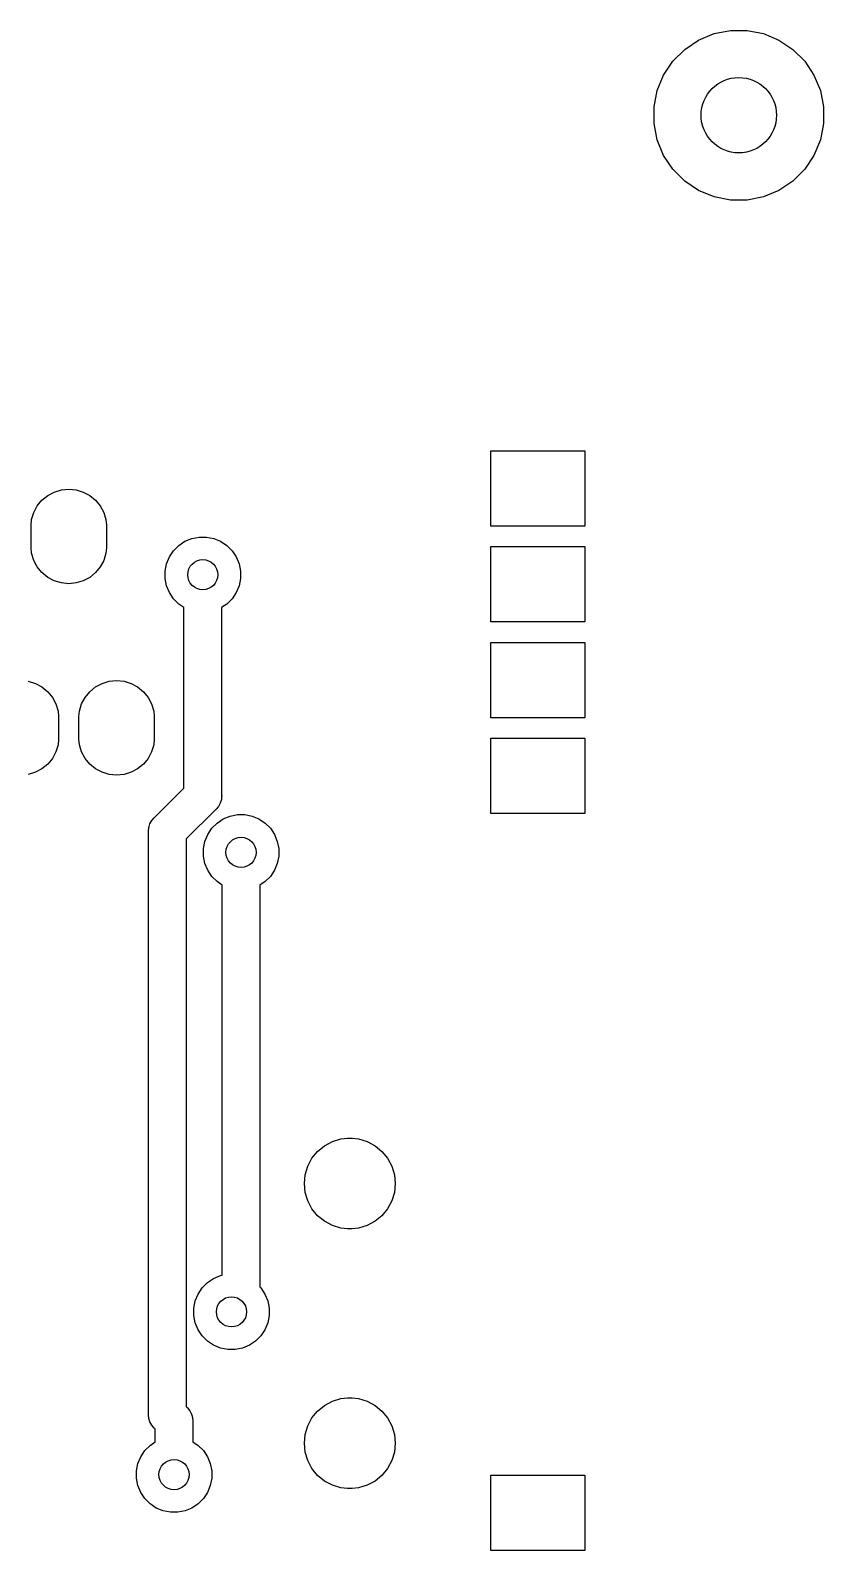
# Model space of a CAD drawing. Extents: x 80 to 139.2, y -92.2 to -19.8.
# Drawn here: x 118.11 to 139.16, y -60.44 to -20.1 of the extents above; entities that cross this region are included whole.
import ezdxf

# ---------------------------------------------------------------- set-up
doc = ezdxf.new("R2010")
doc.units = 0
doc.header["$MEASUREMENT"] = 0
doc.layers.add('BLACK', color=7, linetype='CONTINUOUS')

msp = doc.modelspace()

# ---------------------------------------------------------------- linework, layer by layer
at = {"layer": 'BLACK', "linetype": 'CONTINUOUS'}
for p, q in [((136.25, -20.1885), (136.684, -20.102)), ((136.684, -20.102), (137.128, -20.102)), ((137.128, -20.102), (137.562, -20.1885)), ((135.472, -20.6043), (135.84, -20.3581)), ((135.84, -20.3581), (136.25, -20.1885)), ((137.562, -20.1885), (137.972, -20.3581)), ((137.972, -20.3581), (138.34, -20.6043)), ((134.912, -21.2862), (135.158, -20.9177)), ((135.158, -20.9177), (135.472, -20.6043)), ((138.34, -20.6043), (138.654, -20.9177)), ((138.654, -20.9177), (138.9, -21.2862)), ((134.742, -21.6957), (134.912, -21.2862)), ((138.9, -21.2862), (139.07, -21.6957)), ((134.656, -22.1304), (134.742, -21.6957)), ((139.07, -21.6957), (139.156, -22.1304)), ((134.656, -22.5736), (134.656, -22.1304)), ((139.156, -22.1304), (139.156, -22.5736)), ((134.742, -23.0083), (134.656, -22.5736)), ((139.156, -22.5736), (139.07, -23.0083)), ((134.912, -23.4178), (134.742, -23.0083)), ((139.07, -23.0083), (138.9, -23.4178)), ((135.158, -23.7863), (134.912, -23.4178)), ((135.472, -24.0997), (135.158, -23.7863)), ((138.654, -23.7863), (138.34, -24.0997)), ((138.9, -23.4178), (138.654, -23.7863)), ((135.84, -24.3459), (135.472, -24.0997)), ((138.34, -24.0997), (137.972, -24.3459)), ((136.25, -24.5155), (135.84, -24.3459)), ((136.684, -24.602), (136.25, -24.5155)), ((137.128, -24.602), (136.684, -24.602)), ((137.562, -24.5155), (137.128, -24.602)), ((137.972, -24.3459), (137.562, -24.5155)), ((130.322, -33.258), (130.322, -31.258)), ((130.322, -31.258), (132.822, -31.258)), ((132.822, -31.258), (132.822, -33.258)), ((118.291, -32.7197), (118.415, -32.5675)), ((118.415, -32.5675), (118.568, -32.4425)), ((118.568, -32.4425), (118.741, -32.3497)), ((118.741, -32.3497), (118.93, -32.2925)), ((118.93, -32.2925), (119.126, -32.2732)), ((119.126, -32.2732), (119.322, -32.2925)), ((119.322, -32.2925), (119.511, -32.3497)), ((119.511, -32.3497), (119.684, -32.4425)), ((119.684, -32.4425), (119.837, -32.5675)), ((119.837, -32.5675), (119.961, -32.7197)), ((118.14, -33.082), (118.198, -32.8935)), ((118.198, -32.8935), (118.291, -32.7197)), ((119.961, -32.7197), (120.054, -32.8935)), ((120.054, -32.8935), (120.112, -33.082)), ((118.126, -33.2289), (118.14, -33.082)), ((118.126, -33.8271), (118.126, -33.2289)), ((120.112, -33.082), (120.126, -33.2289)), ((120.126, -33.2289), (120.126, -33.8271)), ((132.822, -33.258), (130.322, -33.258)), ((118.14, -33.974), (118.126, -33.8271)), ((120.126, -33.8271), (120.112, -33.974)), ((121.905, -33.9065), (122.045, -33.7672)), ((122.045, -33.7672), (122.208, -33.6578)), ((122.208, -33.6578), (122.39, -33.5824)), ((122.39, -33.5824), (122.584, -33.544)), ((122.584, -33.544), (122.78, -33.544)), ((122.78, -33.544), (122.974, -33.5824)), ((122.974, -33.5824), (123.156, -33.6578)), ((123.156, -33.6578), (123.319, -33.7672)), ((123.319, -33.7672), (123.459, -33.9065)), ((130.322, -35.798), (130.322, -33.798)), ((130.322, -33.798), (132.822, -33.798)), ((132.822, -33.798), (132.822, -35.798)), ((118.198, -34.1625), (118.14, -33.974)), ((118.291, -34.3363), (118.198, -34.1625)), ((120.054, -34.1625), (119.961, -34.3363)), ((120.112, -33.974), (120.054, -34.1625)), ((121.682, -34.4455), (121.72, -34.2523)), ((121.72, -34.2523), (121.796, -34.0703)), ((121.796, -34.0703), (121.905, -33.9065)), ((123.459, -33.9065), (123.568, -34.0703)), ((123.568, -34.0703), (123.644, -34.2523)), ((123.644, -34.2523), (123.682, -34.4455)), ((118.415, -34.4885), (118.291, -34.3363)), ((118.568, -34.6135), (118.415, -34.4885)), ((118.741, -34.7063), (118.568, -34.6135)), ((119.684, -34.6135), (119.511, -34.7063)), ((119.837, -34.4885), (119.684, -34.6135)), ((119.961, -34.3363), (119.837, -34.4885)), ((121.682, -34.6425), (121.682, -34.4455)), ((121.72, -34.8357), (121.682, -34.6425)), ((123.682, -34.6425), (123.644, -34.8357)), ((123.682, -34.4455), (123.682, -34.6425)), ((118.93, -34.7635), (118.741, -34.7063)), ((119.126, -34.7828), (118.93, -34.7635)), ((119.322, -34.7635), (119.126, -34.7828)), ((119.511, -34.7063), (119.322, -34.7635)), ((121.796, -35.0177), (121.72, -34.8357)), ((121.905, -35.1815), (121.796, -35.0177)), ((123.568, -35.0177), (123.459, -35.1815)), ((123.644, -34.8357), (123.568, -35.0177)), ((122.045, -35.3208), (121.905, -35.1815)), ((122.182, -35.4126), (122.045, -35.3208)), ((122.182, -40.2029), (122.182, -35.4126)), ((123.319, -35.3208), (123.182, -35.4126)), ((123.182, -35.4126), (123.182, -40.3854)), ((123.459, -35.1815), (123.319, -35.3208)), ((132.822, -35.798), (130.322, -35.798)), ((130.322, -38.338), (130.322, -36.338)), ((130.322, -36.338), (132.822, -36.338)), ((132.822, -36.338), (132.822, -38.338)), ((118.052, -37.3725), (118.241, -37.4297)), ((118.241, -37.4297), (118.414, -37.5225)), ((119.838, -37.5225), (120.011, -37.4297)), ((120.011, -37.4297), (120.2, -37.3725)), ((120.2, -37.3725), (120.396, -37.3532)), ((120.396, -37.3532), (120.592, -37.3725)), ((120.592, -37.3725), (120.781, -37.4297)), ((120.781, -37.4297), (120.954, -37.5225)), ((118.414, -37.5225), (118.567, -37.6475)), ((118.567, -37.6475), (118.691, -37.7997)), ((118.691, -37.7997), (118.784, -37.9735)), ((119.468, -37.9735), (119.561, -37.7997)), ((119.561, -37.7997), (119.685, -37.6475)), ((119.685, -37.6475), (119.838, -37.5225)), ((120.954, -37.5225), (121.107, -37.6475)), ((121.107, -37.6475), (121.231, -37.7997)), ((121.231, -37.7997), (121.324, -37.9735)), ((118.784, -37.9735), (118.842, -38.162)), ((118.842, -38.162), (118.856, -38.3089)), ((118.856, -38.3089), (118.856, -38.9071)), ((119.396, -38.3089), (119.41, -38.162)), ((119.396, -38.9071), (119.396, -38.3089)), ((119.41, -38.162), (119.468, -37.9735)), ((121.324, -37.9735), (121.382, -38.162)), ((121.382, -38.162), (121.396, -38.3089)), ((121.396, -38.3089), (121.396, -38.9071)), ((132.822, -38.338), (130.322, -38.338)), ((118.842, -39.054), (118.784, -39.2425)), ((118.856, -38.9071), (118.842, -39.054)), ((119.41, -39.054), (119.396, -38.9071)), ((119.468, -39.2425), (119.41, -39.054)), ((121.382, -39.054), (121.324, -39.2425)), ((121.396, -38.9071), (121.382, -39.054)), ((130.322, -40.878), (130.322, -38.878)), ((130.322, -38.878), (132.822, -38.878)), ((132.822, -38.878), (132.822, -40.878)), ((118.691, -39.4163), (118.567, -39.5685)), ((118.784, -39.2425), (118.691, -39.4163)), ((119.561, -39.4163), (119.468, -39.2425)), ((119.685, -39.5685), (119.561, -39.4163)), ((121.231, -39.4163), (121.107, -39.5685)), ((121.324, -39.2425), (121.231, -39.4163)), ((118.241, -39.7863), (118.052, -39.8435)), ((118.414, -39.6935), (118.241, -39.7863)), ((118.567, -39.5685), (118.414, -39.6935)), ((119.838, -39.6935), (119.685, -39.5685)), ((120.011, -39.7863), (119.838, -39.6935)), ((120.2, -39.8435), (120.011, -39.7863)), ((120.396, -39.8628), (120.2, -39.8435)), ((120.592, -39.8435), (120.396, -39.8628)), ((120.781, -39.7863), (120.592, -39.8435)), ((120.954, -39.6935), (120.781, -39.7863)), ((121.107, -39.5685), (120.954, -39.6935)), ((121.408, -40.9771), (122.182, -40.2029)), ((123.1, -40.6891), (123.037, -40.7653)), ((123.146, -40.6023), (123.1, -40.6891)), ((123.175, -40.508), (123.146, -40.6023)), ((123.182, -40.4346), (123.175, -40.508)), ((123.182, -40.3854), (123.184, -40.41)), ((123.184, -40.41), (123.182, -40.4346)), ((121.28, -41.1557), (121.326, -41.0689)), ((121.326, -41.0689), (121.389, -40.9927)), ((121.389, -40.9927), (121.408, -40.9771)), ((123.018, -40.7809), (122.244, -41.5551)), ((122.921, -41.2725), (123.061, -41.1332)), ((123.037, -40.7653), (123.018, -40.7809)), ((123.061, -41.1332), (123.224, -41.0238)), ((123.224, -41.0238), (123.406, -40.9484)), ((123.406, -40.9484), (123.6, -40.91)), ((123.6, -40.91), (123.796, -40.91)), ((123.796, -40.91), (123.99, -40.9484)), ((123.99, -40.9484), (124.172, -41.0238)), ((124.172, -41.0238), (124.335, -41.1332)), ((124.335, -41.1332), (124.475, -41.2725)), ((132.822, -40.878), (130.322, -40.878)), ((121.242, -41.348), (121.251, -41.25)), ((121.244, -41.3726), (121.242, -41.348)), ((121.244, -56.8052), (121.244, -41.3726)), ((121.251, -41.25), (121.26, -41.2214)), ((121.26, -41.2214), (121.28, -41.1557)), ((122.736, -41.6183), (122.812, -41.4363)), ((122.812, -41.4363), (122.921, -41.2725)), ((124.475, -41.2725), (124.584, -41.4363)), ((124.584, -41.4363), (124.66, -41.6183)), ((122.244, -41.5551), (122.244, -56.6227)), ((122.698, -41.8115), (122.736, -41.6183)), ((122.698, -42.0085), (122.698, -41.8115)), ((124.66, -41.6183), (124.698, -41.8115)), ((124.698, -41.8115), (124.698, -42.0085)), ((122.736, -42.2017), (122.698, -42.0085)), ((122.812, -42.3837), (122.736, -42.2017)), ((124.66, -42.2017), (124.584, -42.3837)), ((124.698, -42.0085), (124.66, -42.2017)), ((122.921, -42.5475), (122.812, -42.3837)), ((123.061, -42.6868), (122.921, -42.5475)), ((123.198, -42.7786), (123.061, -42.6868)), ((124.335, -42.6868), (124.198, -42.7786)), ((124.475, -42.5475), (124.335, -42.6868)), ((124.584, -42.3837), (124.475, -42.5475)), ((123.198, -53.1313), (123.198, -42.7786)), ((124.198, -42.7786), (124.198, -53.4418)), ((125.913, -49.6944), (126.122, -49.583)), ((126.122, -49.583), (126.348, -49.5144)), ((126.348, -49.5144), (126.524, -49.497)), ((126.524, -49.497), (126.642, -49.497)), ((126.642, -49.497), (126.818, -49.5144)), ((126.818, -49.5144), (127.044, -49.583)), ((127.044, -49.583), (127.253, -49.6944)), ((125.58, -50.0271), (125.73, -49.8444)), ((125.73, -49.8444), (125.913, -49.6944)), ((127.253, -49.6944), (127.436, -49.8444)), ((127.436, -49.8444), (127.586, -50.0271)), ((125.4, -50.4618), (125.469, -50.2356)), ((125.469, -50.2356), (125.58, -50.0271)), ((127.586, -50.0271), (127.697, -50.2356)), ((127.697, -50.2356), (127.766, -50.4618)), ((125.377, -50.697), (125.4, -50.4618)), ((125.4, -50.9322), (125.377, -50.697)), ((127.766, -50.4618), (127.789, -50.697)), ((127.789, -50.697), (127.766, -50.9322)), ((125.469, -51.1584), (125.4, -50.9322)), ((125.58, -51.3669), (125.469, -51.1584)), ((127.697, -51.1584), (127.586, -51.3669)), ((127.766, -50.9322), (127.697, -51.1584)), ((125.73, -51.5496), (125.58, -51.3669)), ((125.913, -51.6996), (125.73, -51.5496)), ((127.436, -51.5496), (127.253, -51.6996)), ((127.586, -51.3669), (127.436, -51.5496)), ((126.122, -51.811), (125.913, -51.6996)), ((126.348, -51.8796), (126.122, -51.811)), ((126.524, -51.897), (126.348, -51.8796)), ((126.642, -51.897), (126.524, -51.897)), ((126.818, -51.8796), (126.642, -51.897)), ((127.044, -51.811), (126.818, -51.8796)), ((127.253, -51.6996), (127.044, -51.811)), ((122.807, -53.3252), (122.97, -53.2158)), ((122.97, -53.2158), (123.152, -53.1404)), ((123.152, -53.1404), (123.198, -53.1313)), ((122.482, -53.8103), (122.558, -53.6283)), ((122.558, -53.6283), (122.667, -53.4645)), ((122.667, -53.4645), (122.807, -53.3252)), ((124.198, -53.4418), (124.221, -53.4645)), ((124.221, -53.4645), (124.33, -53.6283)), ((124.33, -53.6283), (124.406, -53.8103)), ((122.444, -54.0035), (122.482, -53.8103)), ((122.444, -54.2005), (122.444, -54.0035)), ((124.406, -53.8103), (124.444, -54.0035)), ((124.444, -54.0035), (124.444, -54.2005)), ((122.482, -54.3937), (122.444, -54.2005)), ((122.558, -54.5757), (122.482, -54.3937)), ((124.406, -54.3937), (124.33, -54.5757)), ((124.444, -54.2005), (124.406, -54.3937)), ((122.667, -54.7395), (122.558, -54.5757)), ((122.807, -54.8788), (122.667, -54.7395)), ((124.221, -54.7395), (124.081, -54.8788)), ((124.33, -54.5757), (124.221, -54.7395)), ((122.97, -54.9882), (122.807, -54.8788)), ((123.152, -55.0636), (122.97, -54.9882)), ((123.346, -55.102), (123.152, -55.0636)), ((123.542, -55.102), (123.346, -55.102)), ((123.736, -55.0636), (123.542, -55.102)), ((123.918, -54.9882), (123.736, -55.0636)), ((124.081, -54.8788), (123.918, -54.9882)), ((126.122, -56.473), (126.348, -56.4044)), ((126.348, -56.4044), (126.524, -56.387)), ((126.524, -56.387), (126.642, -56.387)), ((126.642, -56.387), (126.818, -56.4044)), ((126.818, -56.4044), (127.044, -56.473)), ((121.242, -56.8298), (121.244, -56.8052)), ((121.251, -56.9278), (121.242, -56.8298)), ((122.244, -56.6227), (122.256, -56.6349)), ((122.256, -56.6349), (122.275, -56.6505)), ((122.275, -56.6505), (122.338, -56.7267)), ((122.338, -56.7267), (122.384, -56.8135)), ((122.384, -56.8135), (122.392, -56.8384)), ((122.392, -56.8384), (122.413, -56.9078)), ((125.58, -56.9171), (125.73, -56.7344)), ((125.73, -56.7344), (125.913, -56.5844)), ((125.913, -56.5844), (126.122, -56.473)), ((127.044, -56.473), (127.253, -56.5844)), ((127.253, -56.5844), (127.436, -56.7344)), ((127.436, -56.7344), (127.586, -56.9171)), ((121.28, -57.0221), (121.251, -56.9278)), ((121.326, -57.1089), (121.28, -57.0221)), ((121.389, -57.185), (121.326, -57.1089)), ((121.408, -57.2007), (121.389, -57.185)), ((121.42, -57.2129), (121.408, -57.2007)), ((121.42, -57.5514), (121.42, -57.2129)), ((122.413, -56.9078), (122.422, -57.0058)), ((122.422, -57.0058), (122.42, -57.0303)), ((122.42, -57.0303), (122.42, -57.5514)), ((125.4, -57.3518), (125.469, -57.1256)), ((125.469, -57.1256), (125.58, -56.9171)), ((127.586, -56.9171), (127.697, -57.1256)), ((127.697, -57.1256), (127.766, -57.3518)), ((121.143, -57.7825), (121.283, -57.6432)), ((121.283, -57.6432), (121.42, -57.5514)), ((122.42, -57.5514), (122.557, -57.6432)), ((122.557, -57.6432), (122.697, -57.7825)), ((125.377, -57.587), (125.4, -57.3518)), ((125.4, -57.8222), (125.377, -57.587)), ((127.766, -57.3518), (127.789, -57.587)), ((127.789, -57.587), (127.766, -57.8222)), ((120.958, -58.1283), (121.034, -57.9463)), ((121.034, -57.9463), (121.143, -57.7825)), ((122.697, -57.7825), (122.806, -57.9463)), ((122.806, -57.9463), (122.882, -58.1283)), ((125.469, -58.0484), (125.4, -57.8222)), ((125.58, -58.2569), (125.469, -58.0484)), ((127.697, -58.0484), (127.586, -58.2569)), ((127.766, -57.8222), (127.697, -58.0484)), ((120.92, -58.3215), (120.958, -58.1283)), ((120.92, -58.5185), (120.92, -58.3215)), ((122.882, -58.1283), (122.92, -58.3215)), ((122.92, -58.3215), (122.92, -58.5185)), ((125.73, -58.4396), (125.58, -58.2569)), ((125.913, -58.5896), (125.73, -58.4396)), ((127.436, -58.4396), (127.253, -58.5896)), ((127.586, -58.2569), (127.436, -58.4396)), ((130.322, -60.436), (130.322, -58.436)), ((130.322, -58.436), (132.822, -58.436)), ((132.822, -58.436), (132.822, -60.436)), ((120.958, -58.7117), (120.92, -58.5185)), ((121.034, -58.8937), (120.958, -58.7117)), ((122.882, -58.7117), (122.806, -58.8937)), ((122.92, -58.5185), (122.882, -58.7117)), ((126.122, -58.701), (125.913, -58.5896)), ((126.348, -58.7696), (126.122, -58.701)), ((126.524, -58.787), (126.348, -58.7696)), ((126.642, -58.787), (126.524, -58.787)), ((126.818, -58.7696), (126.642, -58.787)), ((127.044, -58.701), (126.818, -58.7696)), ((127.253, -58.5896), (127.044, -58.701)), ((121.143, -59.0575), (121.034, -58.8937)), ((121.283, -59.1968), (121.143, -59.0575)), ((121.446, -59.3062), (121.283, -59.1968)), ((122.557, -59.1968), (122.394, -59.3062)), ((122.697, -59.0575), (122.557, -59.1968)), ((122.806, -58.8937), (122.697, -59.0575)), ((121.628, -59.3816), (121.446, -59.3062)), ((121.822, -59.42), (121.628, -59.3816)), ((122.018, -59.42), (121.822, -59.42)), ((122.212, -59.3816), (122.018, -59.42)), ((122.394, -59.3062), (122.212, -59.3816)), ((132.822, -60.436), (130.322, -60.436))]:
    msp.add_line(p, q, dxfattribs=at)
at = {"layer": 'BLACK'}
for centre, radius in [((136.906, -22.352), 1), ((122.682, -34.544), 0.4), ((123.698, -41.91), 0.4), ((123.444, -54.102), 0.4), ((121.92, -58.42), 0.4)]:
    msp.add_circle(centre, radius, dxfattribs=at)

doc.saveas('drawing.dxf')
